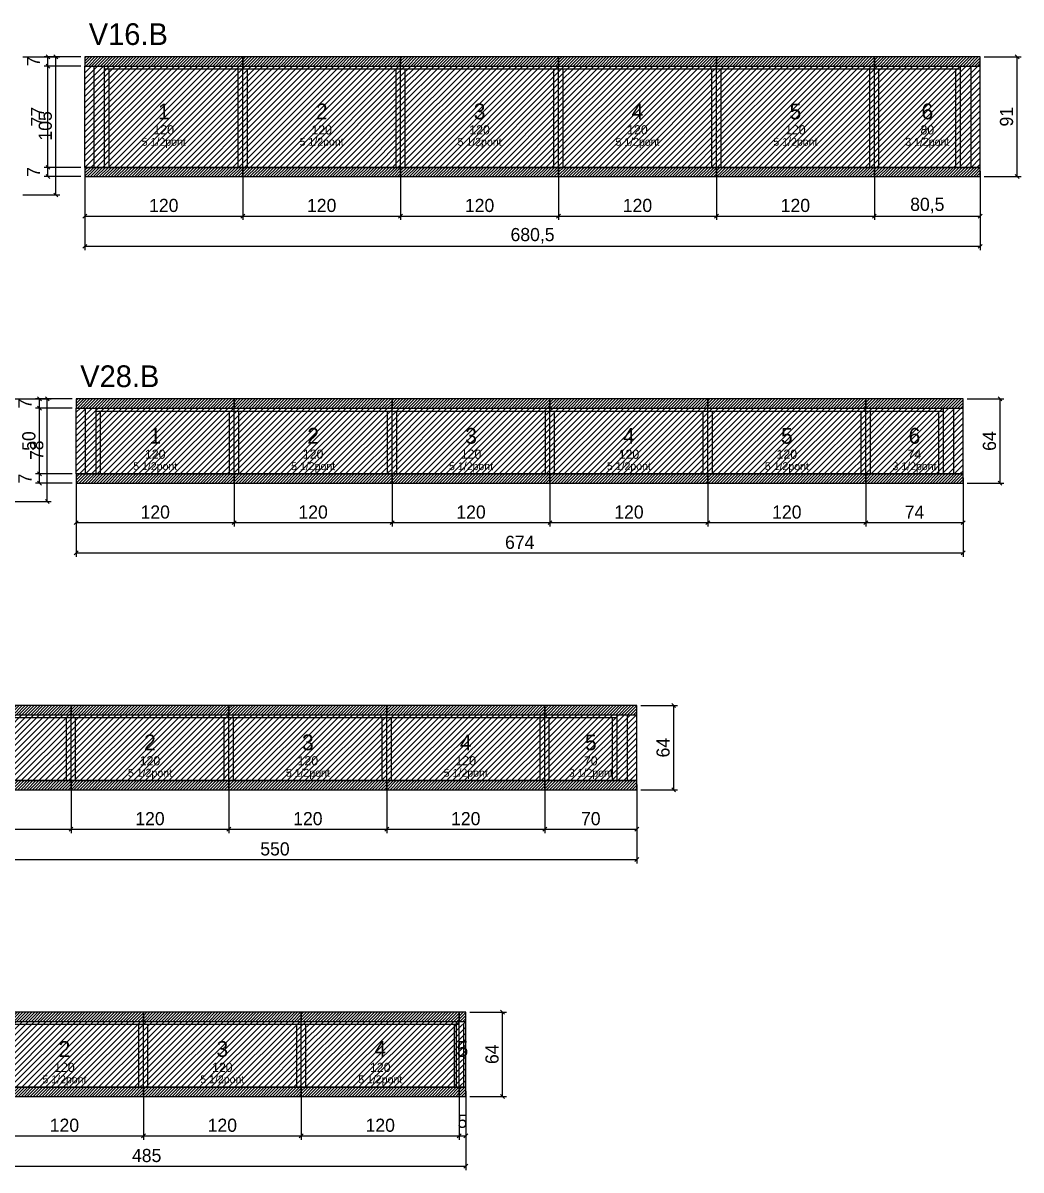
# Model space of a CAD drawing. Extents: x -69 to 3070, y -6529 to 1250.
# Drawn here: x 880 to 1639, y -2560 to -1688 of the extents above; entities that cross this region are included whole.
import ezdxf
from ezdxf.enums import TextEntityAlignment as Align

# ---------------------------------------------------------------- set-up
doc = ezdxf.new("R2010")
doc.units = 0
for name, color, linetype in [('5', 5, 'Continuous'), ('COTA', 241, 'Continuous'), ('NOMENCLATURA', 7, 'Continuous'), ('Painéis', 200, 'Continuous'), ('Reaproveitamento', 251, 'Continuous'), ('SARR_2.2x7', 40, 'Continuous'), ('SARR_3.5x7', 81, 'Continuous'), ('SCO-___-LAJ', 224, 'Continuous'), ('texto', 7, 'Continuous')]:
    doc.layers.add(name, color=color, linetype=linetype)
doc.dimstyles.new('PAINEL', dxfattribs={"dimtxt": 10, "dimasz": 3, "dimexe": 3, "dimexo": 3, "dimgap": 3, "dimtad": 1, "dimblk": 'OBLIQUE', "dimblk1": 'OBLIQUE', "dimcen": 2.5, "dimclrd": 4, "dimclre": 4, "dimclrt": 240, "dimazin": 3, "dimtfac": 1, "dimtmove": 0, "dimatfit": 3})

# ---------------------------------------------------------------- blocks, each defined once
blk = doc.blocks.new('_OBLIQUE')
at = {"color": 0, "linetype": 'BYBLOCK'}
blk.add_line((-0.5, -0.5), (0.5, 0.5), dxfattribs=at)

msp = doc.modelspace()

# ---------------------------------------------------------------- hatches: boundary and pattern name
at = {"layer": 'COTA'}
h = msp.add_hatch(dxfattribs=at)
h.set_pattern_fill('ANSI31', scale=0.5)
h.paths.add_polyline_path([(927.5, -1721), (1047.5, -1721), (1047.5, -1714), (927.5, -1714)])
h = msp.add_hatch(dxfattribs=at)
h.set_pattern_fill('ANSI31', scale=0.5)
h.paths.add_polyline_path([(1047.5, -1721), (1167.5, -1721), (1167.5, -1714), (1047.5, -1714)])
h = msp.add_hatch(dxfattribs=at)
h.set_pattern_fill('ANSI31', scale=0.5)
h.paths.add_polyline_path([(1167.5, -1721), (1287.5, -1721), (1287.5, -1714), (1167.5, -1714)])
h = msp.add_hatch(dxfattribs=at)
h.set_pattern_fill('ANSI31', scale=0.5)
h.paths.add_polyline_path([(1287.5, -1721), (1407.5, -1721), (1407.5, -1714), (1287.5, -1714)])
h = msp.add_hatch(dxfattribs=at)
h.set_pattern_fill('ANSI31', scale=0.5)
h.paths.add_polyline_path([(1407.5, -1721), (1527.5, -1721), (1527.5, -1714), (1407.5, -1714)])
h = msp.add_hatch(dxfattribs=at)
h.set_pattern_fill('ANSI31', scale=0.5)
h.paths.add_polyline_path([(1527.5, -1721), (1608, -1721), (1608, -1714), (1527.5, -1714)])
h = msp.add_hatch(dxfattribs=at)
h.set_pattern_fill('ANSI31', scale=0.5)
h.paths.add_polyline_path([(927.5, -1805), (1047.5, -1805), (1047.5, -1798), (927.5, -1798)])
h = msp.add_hatch(dxfattribs=at)
h.set_pattern_fill('ANSI31', scale=0.5)
h.paths.add_polyline_path([(1047.5, -1805), (1167.5, -1805), (1167.5, -1798), (1047.5, -1798)])
h = msp.add_hatch(dxfattribs=at)
h.set_pattern_fill('ANSI31', scale=0.5)
h.paths.add_polyline_path([(1167.5, -1805), (1287.5, -1805), (1287.5, -1798), (1167.5, -1798)])
h = msp.add_hatch(dxfattribs=at)
h.set_pattern_fill('ANSI31', scale=0.5)
h.paths.add_polyline_path([(1287.5, -1805), (1407.5, -1805), (1407.5, -1798), (1287.5, -1798)])
h = msp.add_hatch(dxfattribs=at)
h.set_pattern_fill('ANSI31', scale=0.5)
h.paths.add_polyline_path([(1407.5, -1805), (1527.5, -1805), (1527.5, -1798), (1407.5, -1798)])
h = msp.add_hatch(dxfattribs=at)
h.set_pattern_fill('ANSI31', scale=0.5)
h.paths.add_polyline_path([(1527.5, -1805), (1608, -1805), (1608, -1798), (1527.5, -1798)])
h = msp.add_hatch(dxfattribs=at)
h.set_pattern_fill('ANSI31', scale=0.5)
h.paths.add_polyline_path([(921, -1981), (1041, -1981), (1041, -1974), (921, -1974)])
h = msp.add_hatch(dxfattribs=at)
h.set_pattern_fill('ANSI31', scale=0.5)
h.paths.add_polyline_path([(1041, -1981), (1161, -1981), (1161, -1974), (1041, -1974)])
h = msp.add_hatch(dxfattribs=at)
h.set_pattern_fill('ANSI31', scale=0.5)
h.paths.add_polyline_path([(1161, -1981), (1281, -1981), (1281, -1974), (1161, -1974)])
h = msp.add_hatch(dxfattribs=at)
h.set_pattern_fill('ANSI31', scale=0.5)
h.paths.add_polyline_path([(1281, -1981), (1401, -1981), (1401, -1974), (1281, -1974)])
h = msp.add_hatch(dxfattribs=at)
h.set_pattern_fill('ANSI31', scale=0.5)
h.paths.add_polyline_path([(1401, -1981), (1521, -1981), (1521, -1974), (1401, -1974)])
h = msp.add_hatch(dxfattribs=at)
h.set_pattern_fill('ANSI31', scale=0.5)
h.paths.add_polyline_path([(1521, -1981), (1595, -1981), (1595, -1974), (1521, -1974)])
h = msp.add_hatch(dxfattribs=at)
h.set_pattern_fill('ANSI31', scale=0.5)
h.paths.add_polyline_path([(921, -2038), (1041, -2038), (1041, -2031), (921, -2031)])
h = msp.add_hatch(dxfattribs=at)
h.set_pattern_fill('ANSI31', scale=0.5)
h.paths.add_polyline_path([(1041, -2038), (1161, -2038), (1161, -2031), (1041, -2031)])
h = msp.add_hatch(dxfattribs=at)
h.set_pattern_fill('ANSI31', scale=0.5)
h.paths.add_polyline_path([(1161, -2038), (1281, -2038), (1281, -2031), (1161, -2031)])
h = msp.add_hatch(dxfattribs=at)
h.set_pattern_fill('ANSI31', scale=0.5)
h.paths.add_polyline_path([(1281, -2038), (1401, -2038), (1401, -2031), (1281, -2031)])
h = msp.add_hatch(dxfattribs=at)
h.set_pattern_fill('ANSI31', scale=0.5)
h.paths.add_polyline_path([(1401, -2038), (1521, -2038), (1521, -2031), (1401, -2031)])
h = msp.add_hatch(dxfattribs=at)
h.set_pattern_fill('ANSI31', scale=0.5)
h.paths.add_polyline_path([(1521, -2038), (1595, -2038), (1595, -2031), (1521, -2031)])
h = msp.add_hatch(dxfattribs=at)
h.set_pattern_fill('ANSI31', scale=0.5)
h.paths.add_polyline_path([(797, -2214), (917, -2214), (917, -2207), (797, -2207)])
h = msp.add_hatch(dxfattribs=at)
h.set_pattern_fill('ANSI31', scale=0.5)
h.paths.add_polyline_path([(917, -2214), (1037, -2214), (1037, -2207), (917, -2207)])
h = msp.add_hatch(dxfattribs=at)
h.set_pattern_fill('ANSI31', scale=0.5)
h.paths.add_polyline_path([(1037, -2214), (1157, -2214), (1157, -2207), (1037, -2207)])
h = msp.add_hatch(dxfattribs=at)
h.set_pattern_fill('ANSI31', scale=0.5)
h.paths.add_polyline_path([(1157, -2214), (1277, -2214), (1277, -2207), (1157, -2207)])
h = msp.add_hatch(dxfattribs=at)
h.set_pattern_fill('ANSI31', scale=0.5)
h.paths.add_polyline_path([(1277, -2214), (1347, -2214), (1347, -2207), (1277, -2207)])
h = msp.add_hatch(dxfattribs=at)
h.set_pattern_fill('ANSI31', scale=0.5)
h.paths.add_polyline_path([(797, -2271), (917, -2271), (917, -2264), (797, -2264)])
h = msp.add_hatch(dxfattribs=at)
h.set_pattern_fill('ANSI31', scale=0.5)
h.paths.add_polyline_path([(917, -2271), (1037, -2271), (1037, -2264), (917, -2264)])
h = msp.add_hatch(dxfattribs=at)
h.set_pattern_fill('ANSI31', scale=0.5)
h.paths.add_polyline_path([(1037, -2271), (1157, -2271), (1157, -2264), (1037, -2264)])
h = msp.add_hatch(dxfattribs=at)
h.set_pattern_fill('ANSI31', scale=0.5)
h.paths.add_polyline_path([(1157, -2271), (1277, -2271), (1277, -2264), (1157, -2264)])
h = msp.add_hatch(dxfattribs=at)
h.set_pattern_fill('ANSI31', scale=0.5)
h.paths.add_polyline_path([(1277, -2271), (1347, -2271), (1347, -2264), (1277, -2264)])
h = msp.add_hatch(dxfattribs=at)
h.set_pattern_fill('ANSI31', scale=0.5)
h.paths.add_polyline_path([(852, -2447), (972, -2447), (972, -2440), (852, -2440)])
h = msp.add_hatch(dxfattribs=at)
h.set_pattern_fill('ANSI31', scale=0.5)
h.paths.add_polyline_path([(972, -2447), (1092, -2447), (1092, -2440), (972, -2440)])
h = msp.add_hatch(dxfattribs=at)
h.set_pattern_fill('ANSI31', scale=0.5)
h.paths.add_polyline_path([(1092, -2447), (1212, -2447), (1212, -2440), (1092, -2440)])
h = msp.add_hatch(dxfattribs=at)
h.set_pattern_fill('ANSI31', scale=0.5)
h.paths.add_polyline_path([(1212, -2447), (1217, -2447), (1217, -2440), (1212, -2440)])
h = msp.add_hatch(dxfattribs=at)
h.set_pattern_fill('ANSI31', scale=0.5)
h.paths.add_polyline_path([(852, -2504), (972, -2504), (972, -2497), (852, -2497)])
h = msp.add_hatch(dxfattribs=at)
h.set_pattern_fill('ANSI31', scale=0.5)
h.paths.add_polyline_path([(972, -2504), (1092, -2504), (1092, -2497), (972, -2497)])
h = msp.add_hatch(dxfattribs=at)
h.set_pattern_fill('ANSI31', scale=0.5)
h.paths.add_polyline_path([(1092, -2504), (1212, -2504), (1212, -2497), (1092, -2497)])
h = msp.add_hatch(dxfattribs=at)
h.set_pattern_fill('ANSI31', scale=0.5)
h.paths.add_polyline_path([(1212, -2504), (1217, -2504), (1217, -2497), (1212, -2497)])
at = {"layer": 'Reaproveitamento'}
h = msp.add_hatch(dxfattribs=at)
h.set_pattern_fill('ANSI31')
h.paths.add_polyline_path([(927.5, -1798), (1047.5, -1798), (1047.5, -1721), (927.5, -1721)])
h = msp.add_hatch(dxfattribs=at)
h.set_pattern_fill('ANSI31')
h.paths.add_polyline_path([(1047.5, -1798), (1167.5, -1798), (1167.5, -1721), (1047.5, -1721)])
h = msp.add_hatch(dxfattribs=at)
h.set_pattern_fill('ANSI31')
h.paths.add_polyline_path([(1167.5, -1798), (1287.5, -1798), (1287.5, -1721), (1167.5, -1721)])
h = msp.add_hatch(dxfattribs=at)
h.set_pattern_fill('ANSI31')
h.paths.add_polyline_path([(1287.5, -1798), (1407.5, -1798), (1407.5, -1721), (1287.5, -1721)])
h = msp.add_hatch(dxfattribs=at)
h.set_pattern_fill('ANSI31')
h.paths.add_polyline_path([(1407.5, -1798), (1527.5, -1798), (1527.5, -1721), (1407.5, -1721)])
h = msp.add_hatch(dxfattribs=at)
h.set_pattern_fill('ANSI31')
h.paths.add_polyline_path([(1527.5, -1798), (1608, -1798), (1608, -1721), (1527.5, -1721)])
h = msp.add_hatch(dxfattribs=at)
h.set_pattern_fill('ANSI31')
h.paths.add_polyline_path([(921, -2031), (1041, -2031), (1041, -1981), (921, -1981)])
h = msp.add_hatch(dxfattribs=at)
h.set_pattern_fill('ANSI31')
h.paths.add_polyline_path([(1041, -2031), (1161, -2031), (1161, -1981), (1041, -1981)])
h = msp.add_hatch(dxfattribs=at)
h.set_pattern_fill('ANSI31')
h.paths.add_polyline_path([(1161, -2031), (1281, -2031), (1281, -1981), (1161, -1981)])
h = msp.add_hatch(dxfattribs=at)
h.set_pattern_fill('ANSI31')
h.paths.add_polyline_path([(1281, -2031), (1401, -2031), (1401, -1981), (1281, -1981)])
h = msp.add_hatch(dxfattribs=at)
h.set_pattern_fill('ANSI31')
h.paths.add_polyline_path([(1401, -2031), (1521, -2031), (1521, -1981), (1401, -1981)])
h = msp.add_hatch(dxfattribs=at)
h.set_pattern_fill('ANSI31')
h.paths.add_polyline_path([(1521, -2031), (1595, -2031), (1595, -1981), (1521, -1981)])
h = msp.add_hatch(dxfattribs=at)
h.set_pattern_fill('ANSI31')
h.paths.add_polyline_path([(797, -2264), (917, -2264), (917, -2214), (797, -2214)])
h = msp.add_hatch(dxfattribs=at)
h.set_pattern_fill('ANSI31')
h.paths.add_polyline_path([(917, -2264), (1037, -2264), (1037, -2214), (917, -2214)])
h = msp.add_hatch(dxfattribs=at)
h.set_pattern_fill('ANSI31')
h.paths.add_polyline_path([(1037, -2264), (1157, -2264), (1157, -2214), (1037, -2214)])
h = msp.add_hatch(dxfattribs=at)
h.set_pattern_fill('ANSI31')
h.paths.add_polyline_path([(1157, -2264), (1277, -2264), (1277, -2214), (1157, -2214)])
h = msp.add_hatch(dxfattribs=at)
h.set_pattern_fill('ANSI31')
h.paths.add_polyline_path([(1277, -2264), (1347, -2264), (1347, -2214), (1277, -2214)])
h = msp.add_hatch(dxfattribs=at)
h.set_pattern_fill('ANSI31')
h.paths.add_polyline_path([(852, -2497), (972, -2497), (972, -2447), (852, -2447)])
h = msp.add_hatch(dxfattribs=at)
h.set_pattern_fill('ANSI31')
h.paths.add_polyline_path([(972, -2497), (1092, -2497), (1092, -2447), (972, -2447)])
h = msp.add_hatch(dxfattribs=at)
h.set_pattern_fill('ANSI31')
h.paths.add_polyline_path([(1092, -2497), (1212, -2497), (1212, -2447), (1092, -2447)])
h = msp.add_hatch(dxfattribs=at)
h.set_pattern_fill('ANSI31')
h.paths.add_polyline_path([(1212, -2497), (1217, -2497), (1217, -2447), (1212, -2447)])

# ---------------------------------------------------------------- linework, layer by layer
at = {"layer": 'Painéis'}
for p, q in [((927.5, -1721), (1047.5, -1721)), ((927.5, -1798), (927.5, -1721)), ((1047.5, -1798), (1047.5, -1721)), ((1047.5, -1798), (1047.5, -1721)), ((1047.5, -1721), (1167.5, -1721)), ((1047.5, -1798), (1047.5, -1721)), ((1167.5, -1798), (1167.5, -1721)), ((1167.5, -1798), (1167.5, -1721)), ((1167.5, -1721), (1287.5, -1721)), ((1167.5, -1798), (1167.5, -1721)), ((1287.5, -1798), (1287.5, -1721)), ((1287.5, -1798), (1287.5, -1721)), ((1287.5, -1721), (1407.5, -1721)), ((1287.5, -1798), (1287.5, -1721)), ((1407.5, -1798), (1407.5, -1721)), ((1407.5, -1798), (1407.5, -1721)), ((1407.5, -1721), (1527.5, -1721)), ((1407.5, -1798), (1407.5, -1721)), ((1527.5, -1798), (1527.5, -1721)), ((1527.5, -1798), (1527.5, -1721)), ((1527.5, -1721), (1608, -1721)), ((1527.5, -1798), (1527.5, -1721)), ((1608, -1798), (1608, -1721)), ((927.5, -1798), (1047.5, -1798)), ((1047.5, -1798), (1167.5, -1798)), ((1167.5, -1798), (1287.5, -1798)), ((1287.5, -1798), (1407.5, -1798)), ((1407.5, -1798), (1527.5, -1798)), ((1527.5, -1798), (1608, -1798)), ((921, -1981), (1041, -1981)), ((921, -2031), (921, -1981)), ((1041, -2031), (1041, -1981)), ((1041, -2031), (1041, -1981)), ((1041, -1981), (1161, -1981)), ((1041, -2031), (1041, -1981)), ((1161, -2031), (1161, -1981)), ((1161, -2031), (1161, -1981)), ((1161, -1981), (1281, -1981)), ((1161, -2031), (1161, -1981)), ((1281, -2031), (1281, -1981)), ((1281, -2031), (1281, -1981)), ((1281, -1981), (1401, -1981)), ((1281, -2031), (1281, -1981)), ((1401, -2031), (1401, -1981)), ((1401, -2031), (1401, -1981)), ((1401, -1981), (1521, -1981)), ((1401, -2031), (1401, -1981)), ((1521, -2031), (1521, -1981)), ((1521, -2031), (1521, -1981)), ((1521, -1981), (1595, -1981)), ((1521, -2031), (1521, -1981)), ((1595, -2031), (1595, -1981)), ((921, -2031), (1041, -2031)), ((1041, -2031), (1161, -2031)), ((1161, -2031), (1281, -2031)), ((1281, -2031), (1401, -2031)), ((1401, -2031), (1521, -2031)), ((1521, -2031), (1595, -2031)), ((797, -2214), (917, -2214)), ((917, -2264), (917, -2214)), ((917, -2264), (917, -2214)), ((917, -2214), (1037, -2214)), ((917, -2264), (917, -2214)), ((1037, -2264), (1037, -2214)), ((1037, -2264), (1037, -2214)), ((1037, -2214), (1157, -2214)), ((1037, -2264), (1037, -2214)), ((1157, -2264), (1157, -2214)), ((1157, -2264), (1157, -2214)), ((1157, -2214), (1277, -2214)), ((1157, -2264), (1157, -2214)), ((1277, -2264), (1277, -2214)), ((1277, -2264), (1277, -2214)), ((1277, -2214), (1347, -2214)), ((1277, -2264), (1277, -2214)), ((1347, -2264), (1347, -2214)), ((797, -2264), (917, -2264)), ((917, -2264), (1037, -2264)), ((1037, -2264), (1157, -2264)), ((1157, -2264), (1277, -2264)), ((1277, -2264), (1347, -2264)), ((852, -2447), (972, -2447)), ((972, -2497), (972, -2447)), ((972, -2497), (972, -2447)), ((972, -2447), (1092, -2447)), ((972, -2497), (972, -2447)), ((1092, -2497), (1092, -2447)), ((1092, -2497), (1092, -2447)), ((1092, -2447), (1212, -2447)), ((1092, -2497), (1092, -2447)), ((1212, -2497), (1212, -2447)), ((1212, -2497), (1212, -2447)), ((1212, -2447), (1217, -2447)), ((1212, -2497), (1212, -2447)), ((1217, -2497), (1217, -2447)), ((852, -2497), (972, -2497)), ((972, -2497), (1092, -2497)), ((1092, -2497), (1212, -2497)), ((1212, -2497), (1217, -2497))]:
    msp.add_line(p, q, dxfattribs=at)
at = {"layer": 'SARR_2.2x7'}
for p, q in [((934.5, -1798), (934.5, -1721)), ((942.5, -1723.2), (1047.5, -1723.2)), ((1047.5, -1723.2), (1167.5, -1723.2)), ((1167.5, -1723.2), (1287.5, -1723.2)), ((1287.5, -1723.2), (1407.5, -1723.2)), ((1407.5, -1723.2), (1527.5, -1723.2)), ((1527.5, -1723.2), (1593, -1723.2)), ((1601, -1798), (1601, -1721)), ((928, -2031), (928, -1981)), ((936, -1983.2), (1041, -1983.2)), ((1041, -1983.2), (1161, -1983.2)), ((1161, -1983.2), (1281, -1983.2)), ((1281, -1983.2), (1401, -1983.2)), ((1401, -1983.2), (1521, -1983.2)), ((1521, -1983.2), (1580, -1983.2)), ((1588, -2031), (1588, -1981)), ((1340, -2264), (1340, -2214)), ((812, -2216.2), (917, -2216.2)), ((917, -2216.2), (1037, -2216.2)), ((1037, -2216.2), (1157, -2216.2)), ((1157, -2216.2), (1277, -2216.2)), ((1277, -2216.2), (1332, -2216.2)), ((852, -2449.2), (972, -2449.2)), ((972, -2449.2), (1092, -2449.2)), ((1092, -2449.2), (1212, -2449.2)), ((1210, -2497), (1210, -2447))]:
    msp.add_line(p, q, dxfattribs=at)
at = {"layer": 'SARR_3.5x7'}
for p, q in [((942.5, -1798), (942.5, -1721)), ((946, -1798), (946, -1723.2)), ((1044, -1798), (1044, -1723.2)), ((1047.5, -1798), (1047.5, -1721)), ((1047.5, -1798), (1047.5, -1721)), ((1051, -1798), (1051, -1723.2)), ((1164, -1798), (1164, -1723.2)), ((1167.5, -1798), (1167.5, -1721)), ((1167.5, -1798), (1167.5, -1721)), ((1171, -1798), (1171, -1723.2)), ((1284, -1798), (1284, -1723.2)), ((1287.5, -1798), (1287.5, -1721)), ((1287.5, -1798), (1287.5, -1721)), ((1291, -1798), (1291, -1723.2)), ((1404, -1798), (1404, -1723.2)), ((1407.5, -1798), (1407.5, -1721)), ((1407.5, -1798), (1407.5, -1721)), ((1411, -1798), (1411, -1723.2)), ((1524, -1798), (1524, -1723.2)), ((1527.5, -1798), (1527.5, -1721)), ((1527.5, -1798), (1527.5, -1721)), ((1531, -1798), (1531, -1723.2)), ((1589.5, -1798), (1589.5, -1723.2)), ((1593, -1798), (1593, -1721)), ((942.5, -1798), (946, -1798)), ((1044, -1798), (1047.5, -1798)), ((1047.5, -1798), (1051, -1798)), ((1164, -1798), (1167.5, -1798)), ((1167.5, -1798), (1171, -1798)), ((1284, -1798), (1287.5, -1798)), ((1287.5, -1798), (1291, -1798)), ((1404, -1798), (1407.5, -1798)), ((1407.5, -1798), (1411, -1798)), ((1524, -1798), (1527.5, -1798)), ((1527.5, -1798), (1531, -1798)), ((1589.5, -1798), (1593, -1798)), ((936, -2031), (936, -1981)), ((939.5, -2031), (939.5, -1983.2)), ((1037.5, -2031), (1037.5, -1983.2)), ((1041, -2031), (1041, -1981)), ((1041, -2031), (1041, -1981)), ((1044.5, -2031), (1044.5, -1983.2)), ((1157.5, -2031), (1157.5, -1983.2)), ((1161, -2031), (1161, -1981)), ((1161, -2031), (1161, -1981)), ((1164.5, -2031), (1164.5, -1983.2)), ((1277.5, -2031), (1277.5, -1983.2)), ((1281, -2031), (1281, -1981)), ((1281, -2031), (1281, -1981)), ((1284.5, -2031), (1284.5, -1983.2)), ((1397.5, -2031), (1397.5, -1983.2)), ((1401, -2031), (1401, -1981)), ((1401, -2031), (1401, -1981)), ((1404.5, -2031), (1404.5, -1983.2)), ((1517.5, -2031), (1517.5, -1983.2)), ((1521, -2031), (1521, -1981)), ((1521, -2031), (1521, -1981)), ((1524.5, -2031), (1524.5, -1983.2)), ((1576.5, -2031), (1576.5, -1983.2)), ((1580, -2031), (1580, -1981)), ((936, -2031), (939.5, -2031)), ((1037.5, -2031), (1041, -2031)), ((1041, -2031), (1044.5, -2031)), ((1157.5, -2031), (1161, -2031)), ((1161, -2031), (1164.5, -2031)), ((1277.5, -2031), (1281, -2031)), ((1281, -2031), (1284.5, -2031)), ((1397.5, -2031), (1401, -2031)), ((1401, -2031), (1404.5, -2031)), ((1517.5, -2031), (1521, -2031)), ((1521, -2031), (1524.5, -2031)), ((1576.5, -2031), (1580, -2031)), ((917, -2264), (917, -2214)), ((917, -2264), (917, -2214)), ((1037, -2264), (1037, -2214)), ((1037, -2264), (1037, -2214)), ((1157, -2264), (1157, -2214)), ((1157, -2264), (1157, -2214)), ((1277, -2264), (1277, -2214)), ((1277, -2264), (1277, -2214)), ((1332, -2264), (1332, -2214)), ((913.5, -2264), (913.5, -2216.2)), ((920.5, -2264), (920.5, -2216.2)), ((1033.5, -2264), (1033.5, -2216.2)), ((1040.5, -2264), (1040.5, -2216.2)), ((1153.5, -2264), (1153.5, -2216.2)), ((1160.5, -2264), (1160.5, -2216.2)), ((1273.5, -2264), (1273.5, -2216.2)), ((1280.5, -2264), (1280.5, -2216.2)), ((1328.5, -2264), (1328.5, -2216.2)), ((913.5, -2264), (917, -2264)), ((917, -2264), (920.5, -2264)), ((1033.5, -2264), (1037, -2264)), ((1037, -2264), (1040.5, -2264)), ((1153.5, -2264), (1157, -2264)), ((1157, -2264), (1160.5, -2264)), ((1273.5, -2264), (1277, -2264)), ((1277, -2264), (1280.5, -2264)), ((1328.5, -2264), (1332, -2264)), ((968.5, -2497), (968.5, -2449.2)), ((972, -2497), (972, -2447)), ((972, -2497), (972, -2447)), ((975.5, -2497), (975.5, -2449.2)), ((1088.5, -2497), (1088.5, -2449.2)), ((1092, -2497), (1092, -2447)), ((1092, -2497), (1092, -2447)), ((1095.5, -2497), (1095.5, -2449.2)), ((1208.5, -2497), (1208.5, -2449.2)), ((1212, -2497), (1212, -2447)), ((1212, -2497), (1212, -2447)), ((1215.5, -2497), (1215.5, -2449.2)), ((968.5, -2497), (972, -2497)), ((972, -2497), (975.5, -2497)), ((1088.5, -2497), (1092, -2497)), ((1092, -2497), (1095.5, -2497)), ((1208.5, -2497), (1212, -2497)), ((1212, -2497), (1215.5, -2497))]:
    msp.add_line(p, q, dxfattribs=at)
at = {"layer": 'SCO-___-LAJ'}
for points in [[(927.5, -1721), (1047.5, -1721), (1047.5, -1714), (927.5, -1714)], [(1047.5, -1721), (1167.5, -1721), (1167.5, -1714), (1047.5, -1714)], [(1167.5, -1721), (1287.5, -1721), (1287.5, -1714), (1167.5, -1714)], [(1287.5, -1721), (1407.5, -1721), (1407.5, -1714), (1287.5, -1714)], [(1407.5, -1721), (1527.5, -1721), (1527.5, -1714), (1407.5, -1714)], [(1527.5, -1721), (1608, -1721), (1608, -1714), (1527.5, -1714)], [(927.5, -1805), (1047.5, -1805), (1047.5, -1798), (927.5, -1798)], [(1047.5, -1805), (1167.5, -1805), (1167.5, -1798), (1047.5, -1798)], [(1167.5, -1805), (1287.5, -1805), (1287.5, -1798), (1167.5, -1798)], [(1287.5, -1805), (1407.5, -1805), (1407.5, -1798), (1287.5, -1798)], [(1407.5, -1805), (1527.5, -1805), (1527.5, -1798), (1407.5, -1798)], [(1527.5, -1805), (1608, -1805), (1608, -1798), (1527.5, -1798)], [(921, -1981), (1041, -1981), (1041, -1974), (921, -1974)], [(1041, -1981), (1161, -1981), (1161, -1974), (1041, -1974)], [(1161, -1981), (1281, -1981), (1281, -1974), (1161, -1974)], [(1281, -1981), (1401, -1981), (1401, -1974), (1281, -1974)], [(1401, -1981), (1521, -1981), (1521, -1974), (1401, -1974)], [(1521, -1981), (1595, -1981), (1595, -1974), (1521, -1974)], [(921, -2038), (1041, -2038), (1041, -2031), (921, -2031)], [(1041, -2038), (1161, -2038), (1161, -2031), (1041, -2031)], [(1161, -2038), (1281, -2038), (1281, -2031), (1161, -2031)], [(1281, -2038), (1401, -2038), (1401, -2031), (1281, -2031)], [(1401, -2038), (1521, -2038), (1521, -2031), (1401, -2031)], [(1521, -2038), (1595, -2038), (1595, -2031), (1521, -2031)], [(797, -2214), (917, -2214), (917, -2207), (797, -2207)], [(917, -2214), (1037, -2214), (1037, -2207), (917, -2207)], [(1037, -2214), (1157, -2214), (1157, -2207), (1037, -2207)], [(1157, -2214), (1277, -2214), (1277, -2207), (1157, -2207)], [(1277, -2214), (1347, -2214), (1347, -2207), (1277, -2207)], [(797, -2271), (917, -2271), (917, -2264), (797, -2264)], [(917, -2271), (1037, -2271), (1037, -2264), (917, -2264)], [(1037, -2271), (1157, -2271), (1157, -2264), (1037, -2264)], [(1157, -2271), (1277, -2271), (1277, -2264), (1157, -2264)], [(1277, -2271), (1347, -2271), (1347, -2264), (1277, -2264)], [(852, -2447), (972, -2447), (972, -2440), (852, -2440)], [(972, -2447), (1092, -2447), (1092, -2440), (972, -2440)], [(1092, -2447), (1212, -2447), (1212, -2440), (1092, -2440)], [(1212, -2447), (1217, -2447), (1217, -2440), (1212, -2440)], [(852, -2504), (972, -2504), (972, -2497), (852, -2497)], [(972, -2504), (1092, -2504), (1092, -2497), (972, -2497)], [(1092, -2504), (1212, -2504), (1212, -2497), (1092, -2497)], [(1212, -2504), (1217, -2504), (1217, -2497), (1212, -2497)]]:
    msp.add_lwpolyline(points, close=True, dxfattribs=at)

# ---------------------------------------------------------------- texts
at = {"layer": '5'}
for s, height, p in [('1', 12, (987.5, -1755.5)), ('2', 12, (1107.5, -1755.5)), ('3', 12, (1227.5, -1755.5)), ('4', 12, (1347.5, -1755.5)), ('5', 12, (1467.5, -1755.5)), ('6', 12, (1567.75, -1755.5)), ('120', 7, (987.5, -1769.5)), ('120', 7, (1107.5, -1769.5)), ('120', 7, (1227.5, -1769.5)), ('120', 7, (1347.5, -1769.5)), ('120', 7, (1467.5, -1769.5)), ('80', 7, (1567.75, -1769.5)), ('1', 12, (981, -2002)), ('2', 12, (1101, -2002)), ('3', 12, (1221, -2002)), ('4', 12, (1341, -2002)), ('5', 12, (1461, -2002)), ('6', 12, (1558, -2002)), ('120', 7, (981, -2016)), ('120', 7, (1101, -2016)), ('120', 7, (1221, -2016)), ('120', 7, (1341, -2016)), ('120', 7, (1461, -2016)), ('74', 7, (1558, -2016)), ('2', 12, (977, -2235)), ('3', 12, (1097, -2235)), ('4', 12, (1217, -2235)), ('5', 12, (1312, -2235)), ('120', 7, (977, -2249)), ('120', 7, (1097, -2249)), ('120', 7, (1217, -2249)), ('70', 7, (1312, -2249)), ('2', 12, (912, -2468)), ('3', 12, (1032, -2468)), ('4', 12, (1152, -2468)), ('5', 12, (1214.5, -2468)), ('120', 7, (912, -2482)), ('120', 7, (1032, -2482)), ('120', 7, (1152, -2482))]:
    msp.add_text(s, height=height, dxfattribs=at).set_placement(p, align=Align.MIDDLE_CENTER)
at = {"layer": 'NOMENCLATURA'}
for s, p in [('V16.B', (930.5, -1705)), ('V28.B', (924, -1965))]:
    msp.add_text(s, height=16.5, dxfattribs=at).set_placement(p)
at = {"layer": 'texto', "char_height": 6, "attachment_point": 5}
for s, insert in [('5 1/2pont', (987.5, -1779.5)), ('5 1/2pont', (1107.5, -1779.5)), ('5 1/2pont', (1227.5, -1779.5)), ('5 1/2pont', (1347.5, -1779.5)), ('5 1/2pont', (1467.5, -1779.5)), ('3 1/2pont', (1567.75, -1779.5)), ('5 1/2pont', (981, -2026)), ('5 1/2pont', (1101, -2026)), ('5 1/2pont', (1221, -2026)), ('5 1/2pont', (1341, -2026)), ('5 1/2pont', (1461, -2026)), ('3 1/2pont', (1558, -2026)), ('5 1/2pont', (977, -2259)), ('5 1/2pont', (1097, -2259)), ('5 1/2pont', (1217, -2259)), ('3 1/2pont', (1312, -2259)), ('5 1/2pont', (912, -2492)), ('5 1/2pont', (1032, -2492)), ('5 1/2pont', (1152, -2492))]:
    msp.add_mtext(s, dxfattribs=dict(at, insert=insert))

# ---------------------------------------------------------------- dimensions: what is measured, and where the dimension line sits
at = {"layer": 'COTA'}
for base, p1, p2 in [((905.5, -1819), (877.5, -1819), (877.5, -1714)), ((899.5, -1721), (927.5, -1721), (927.5, -1714)), ((1636, -1805), (1608, -1805), (1608, -1714)), ((899.5, -1798), (927.5, -1798), (927.5, -1721)), ((899.5, -1805), (927.5, -1805), (927.5, -1798)), ((899, -2052), (871, -2052), (871, -1974)), ((893, -1981), (921, -1981), (921, -1974)), ((1623, -2038), (1595, -2038), (1595, -1974)), ((893, -2031), (921, -2031), (921, -1981)), ((893, -2038), (921, -2038), (921, -2031)), ((1375, -2271), (1347, -2271), (1347, -2207)), ((1245, -2504), (1217, -2504), (1217, -2440))]:
    msp.add_linear_dim(base=base, p1=p1, p2=p2, angle=90, dimstyle='PAINEL', dxfattribs=at).render()
for base, p1, p2 in [((927.5, -1835), (927.5, -1798), (1047.5, -1798)), ((927.5, -1858), (927.5, -1798), (1608, -1798)), ((1047.5, -1835), (1047.5, -1798), (1167.5, -1798)), ((1167.5, -1835), (1167.5, -1798), (1287.5, -1798)), ((1287.5, -1835), (1287.5, -1798), (1407.5, -1798)), ((1407.5, -1835), (1407.5, -1798), (1527.5, -1798)), ((1527.5, -1835), (1527.5, -1798), (1608, -1798)), ((921, -2068), (921, -2031), (1041, -2031)), ((921, -2091), (921, -2031), (1595, -2031)), ((1041, -2068), (1041, -2031), (1161, -2031)), ((1161, -2068), (1161, -2031), (1281, -2031)), ((1281, -2068), (1281, -2031), (1401, -2031)), ((1401, -2068), (1401, -2031), (1521, -2031)), ((1521, -2068), (1521, -2031), (1595, -2031)), ((797, -2301), (797, -2264), (917, -2264)), ((797, -2324), (797, -2264), (1347, -2264)), ((917, -2301), (917, -2264), (1037, -2264)), ((1037, -2301), (1037, -2264), (1157, -2264)), ((1157, -2301), (1157, -2264), (1277, -2264)), ((1277, -2301), (1277, -2264), (1347, -2264)), ((732, -2557), (732, -2497), (1217, -2497)), ((852, -2534), (852, -2497), (972, -2497)), ((972, -2534), (972, -2497), (1092, -2497)), ((1092, -2534), (1092, -2497), (1212, -2497)), ((1212, -2534), (1212, -2497), (1217, -2497))]:
    msp.add_linear_dim(base=base, p1=p1, p2=p2, dimstyle='PAINEL', dxfattribs=at).render()

doc.saveas('drawing.dxf')
